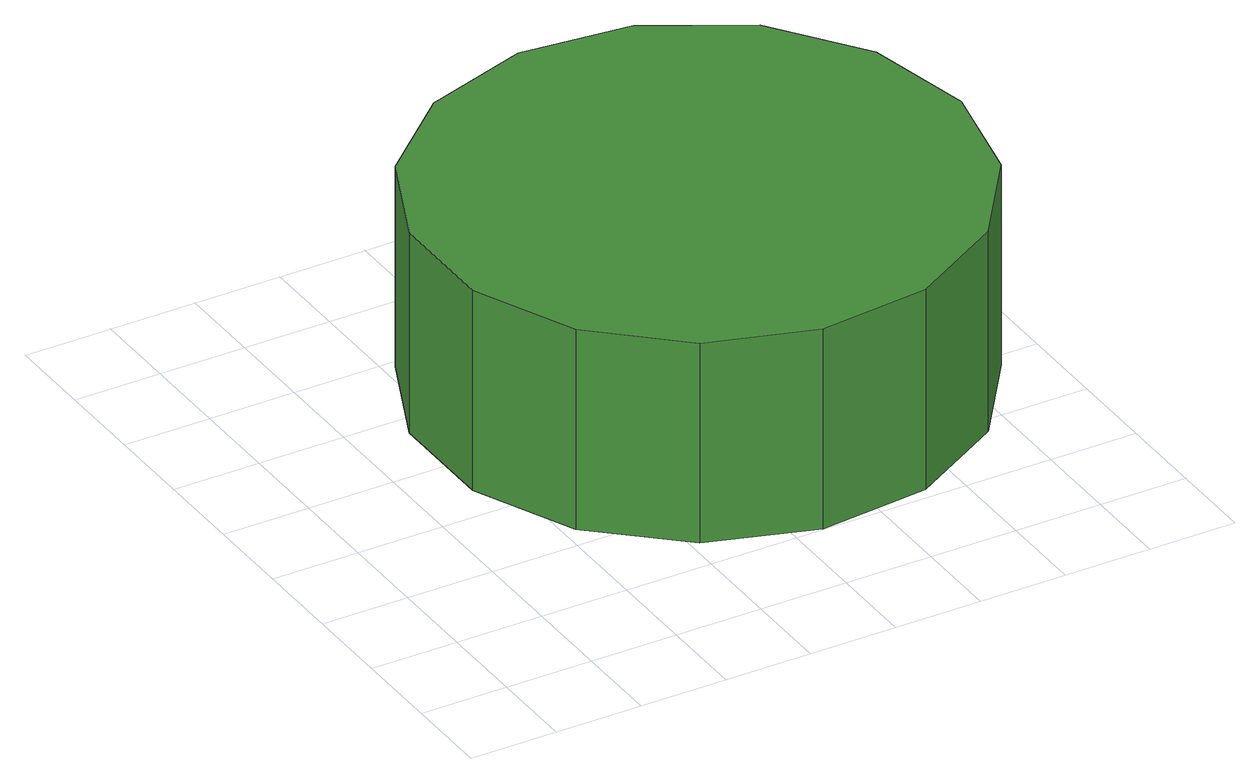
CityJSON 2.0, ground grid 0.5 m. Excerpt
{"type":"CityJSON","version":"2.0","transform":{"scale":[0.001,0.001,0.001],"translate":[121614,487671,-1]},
"CityObjects":{
"tree1":{"type":"SolitaryVegetationObject","attributes":{"function":"something"},"geometry":[{"type":"MultiSurface","lod":"1","boundaries":[[[0,1,2,3,4,5,6,7,8,9,10,11,12,13,14]],[[15,16,17,18,19,20,21,22,23,24,25,26,27,28,29]],[[0,29,28,1]],[[1,28,27,2]],[[2,27,26,3]],[[3,26,25,4]],[[4,25,24,5]],[[5,24,23,6]],[[6,23,22,7]],[[7,22,21,8]],[[8,21,20,9]],[[9,20,19,10]],[[10,19,18,11]],[[11,18,17,12]],[[12,17,16,13]],[[13,16,15,14]],[[14,15,29,0]]]}]}
},
"vertices":[
[3876,2048,1968],[3742,2678,1968],[3363,3200,1968],[2805,3522,1968],[2164,3589,1968],[1551,3390,1968],[1072,2959,1968],[810,2370,1968],[810,1726,1968],[1072,1137,1968],[1551,706,1968],[2164,506,1968],[2805,574,1968],[3363,896,1968],[3742,1417,1968],[3742,1417,771],[3363,896,771],[2805,574,771],[2164,506,771],[1551,706,771],[1072,1137,771],[810,1726,771],[810,2370,771],[1072,2959,771],[1551,3390,771],[2164,3589,771],[2805,3522,771],[3363,3200,771],[3742,2678,771],[3876,2048,771]
]}
